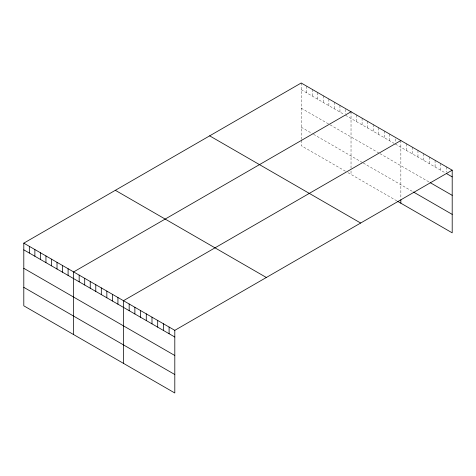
<?xml version="1.0" encoding="UTF-8"?>
<svg xmlns="http://www.w3.org/2000/svg" width="476" height="476" viewBox="0 0 476 476"><rect width="100%" height="100%" fill="white"/><g stroke="black" fill="none" stroke-linecap="round" stroke-linejoin="round"><path stroke-width="0.36" stroke-dasharray="2.38 1.78" d="M301.195 89.696L343.642 114.204M345.487 115.269L394.092 143.33M395.324 144.038L445.227 172.847M301.195 108.165L328.88 124.147M330.112 124.855L378.712 152.915M379.943 153.629L429.382 182.171M301.195 127.193L312.268 133.589M313.5 134.297L362.099 162.358M363.331 163.066L412.27 191.322M345.487 171.235L301.195 145.662L301.195 140.194M347.95 172.657L397.168 201.074M446.494 166.892L446.494 172.098M440.788 163.595L440.788 170.289M435.088 160.305L435.088 166.993M429.382 157.009L429.382 163.702M423.676 153.718L423.676 160.406M417.97 150.422L417.97 157.116M412.27 147.132L412.27 153.819M406.563 143.835L406.563 150.529M400.857 140.539L400.857 198.415M395.324 138.831L395.324 142.55M389.784 134.149L389.784 140.842M384.245 130.954L384.245 137.641M378.712 127.752L378.712 134.446M373.172 124.557L373.172 131.251M367.639 121.362L367.639 128.056M362.099 118.167L362.099 124.855M356.566 114.966L356.566 121.66M351.026 111.771L351.026 168.278M351.026 171.015L351.026 174.436M345.487 109.319L345.487 113.782M339.953 105.38L339.953 112.068M334.414 102.179L334.414 108.873M328.88 98.984L328.88 105.678M323.341 95.789L323.341 102.483M317.807 92.594L317.807 99.282M312.268 89.393L312.268 96.087M306.734 86.198L306.734 92.891M301.195 83.002L301.195 139.51"/><path stroke-width="0.71" d="M23.8 243.153L174.805 330.338L174.805 392.998L23.8 305.818L23.8 243.153L301.195 83.002L452.2 170.182L452.2 232.847L397.781 201.425M351.026 111.771L73.631 271.927L73.631 334.586M400.857 140.539L123.462 300.695L123.462 363.355M174.805 330.338L452.2 170.182M446.494 173.579L452.2 176.876M430.012 182.54L452.2 195.344M413.537 192.054L452.2 214.379M209.654 135.85L360.659 223.036M115.341 190.305L266.346 277.484M23.8 249.846L174.805 337.026M23.8 268.315L174.805 355.501M23.8 287.343L174.805 374.529M400.857 199.783L400.857 203.204M169.099 327.042L169.099 333.735M163.399 323.751L163.399 330.439M157.693 320.455L157.693 327.149M151.987 317.165L151.987 323.853M146.281 313.868L146.281 320.562M140.575 310.572L140.575 317.266M134.875 307.282L134.875 313.976M129.169 303.985L129.169 310.679M117.929 297.5L117.929 304.188M112.39 294.299L112.39 300.993M106.85 291.104L106.85 297.798M101.317 287.909L101.317 294.602M95.777 284.713L95.777 291.401M90.244 281.512L90.244 288.206M84.704 278.317L84.704 285.011M79.171 275.122L79.171 281.816M68.098 268.726L68.098 275.42M62.558 265.531L62.558 272.224M57.019 262.335L57.019 269.023M51.485 259.14L51.485 265.828M45.946 255.939L45.946 262.633M40.412 252.744L40.412 259.438M34.873 249.549L34.873 256.237M29.339 246.348L29.339 253.042"/></g></svg>
